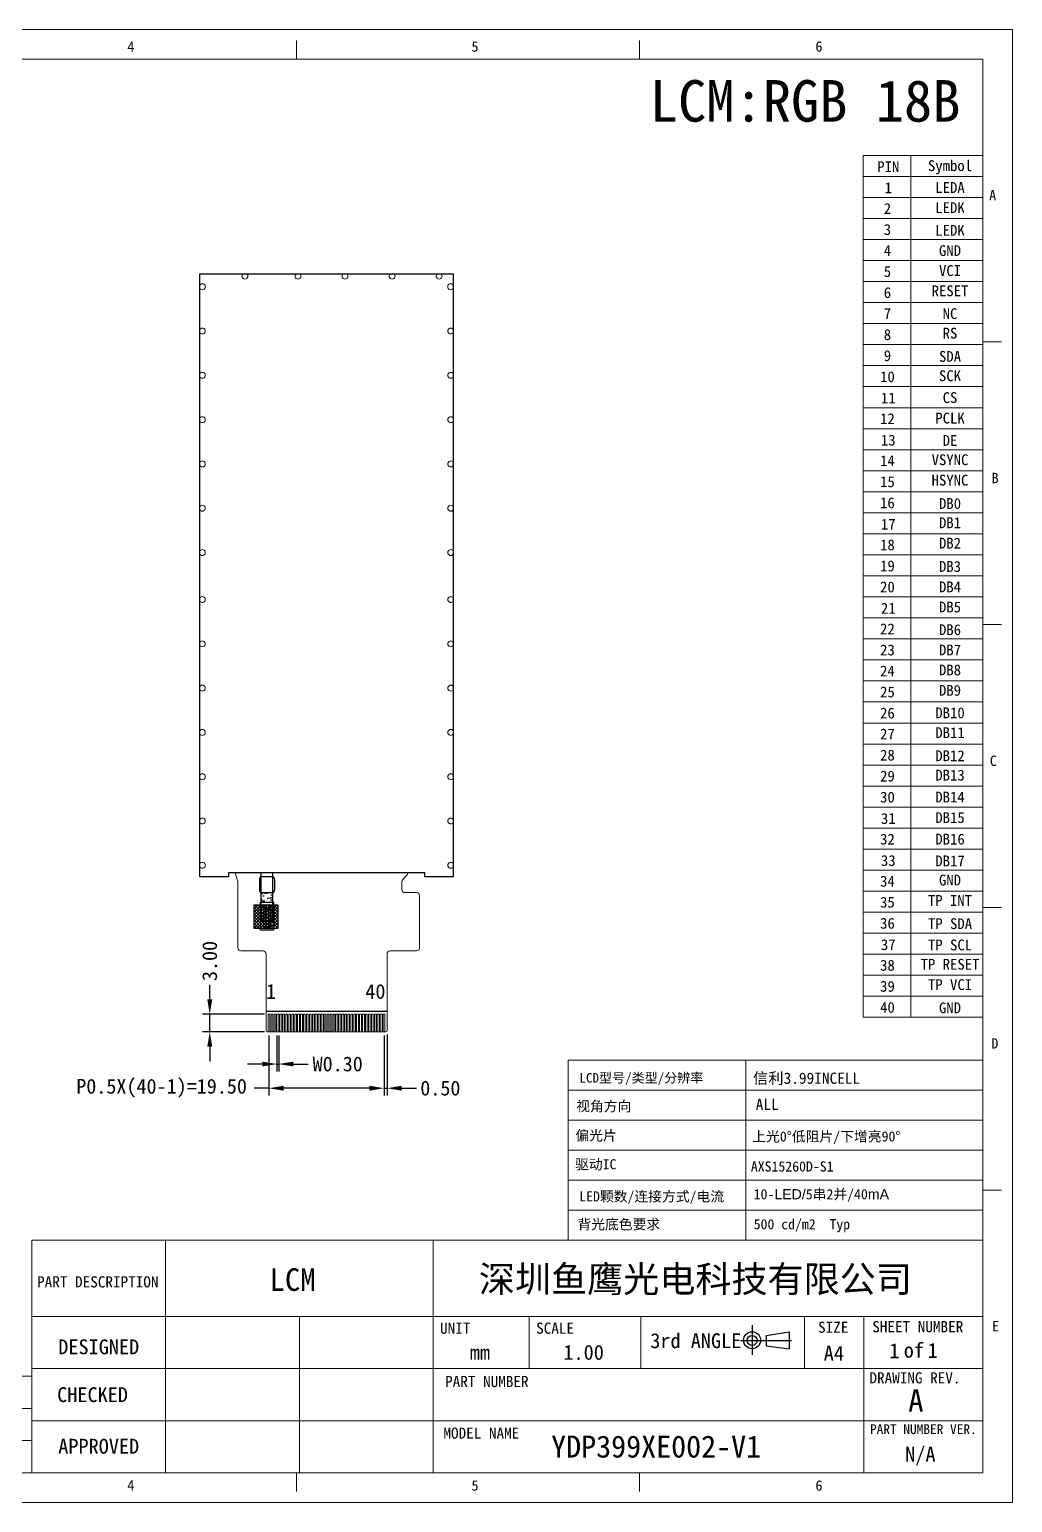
# Model space of a CAD drawing. Header units: millimetres. Extents: x 3060 to 3419, y -4239 to -3990.
# Drawn here: x 3252.6 to 3419.1, y -4239.5 to -3990.1 of the extents above; entities that cross this region are included whole.
import ezdxf
from ezdxf.enums import TextEntityAlignment as Align

# ---------------------------------------------------------------- set-up
doc = ezdxf.new("R2010")
doc.units = ezdxf.units.MM
doc.layers.add('BL', color=7, linetype='Continuous', lineweight=15)
doc.layers.add('TEXT', color=3, linetype='Continuous', lineweight=25)
doc.layers.add('FPC', color=30, linetype='Continuous')
doc.layers.add('frame', color=4, linetype='Continuous')
doc.styles.add('C-E02$0$HZ', font='')
doc.styles.get("Standard").update_dxf_attribs({"font": ''})
doc.styles.add('宋', font='', dxfattribs={"height": 2})
doc.styles.add('宋体', font='')
doc.styles.get('C-E02$0$HZ').set_extended_font_data('SimSun')
doc.styles.get('Standard').set_extended_font_data('KaiTi_GB2312')
doc.styles.get('宋').set_extended_font_data('SimSun')
doc.styles.get('宋体').set_extended_font_data('SimSun')
doc.dimstyles.new('ISO-25', dxfattribs={"dimtxt": 2.5, "dimasz": 2.5, "dimexe": 1.25, "dimexo": 0.625, "dimtad": 1, "dimtxsty": 'Standard', "dimcen": 2.5, "dimadec": 0, "dimazin": 0, "dimtfac": 1, "dimtmove": 0, "dimatfit": 3, "dimfxl": 1, "dimarcsym": 0})

# ---------------------------------------------------------------- blocks, each defined once
blk = doc.blocks.new('THIRD-PROJ_BL0')
at = {"linetype": 'Continuous'}
blk.add_line((257.13, 38.11), (257.13, 34.11), dxfattribs=at)
at = {"color": 7, "linetype": 'Continuous'}
for p, q in [((255.59, 36.06), (262.41, 36.06)), ((259.04, 36.73), (262.11, 37.22)), ((259.04, 36.73), (259.04, 35.31)), ((262.11, 37.22), (262.11, 34.94)), ((259.04, 35.31), (262.11, 34.94))]:
    blk.add_line(p, q, dxfattribs=at)
for centre, radius in [((257.13, 36.08), 1.14), ((257.13, 36.06), 0.67)]:
    blk.add_circle(centre, radius, dxfattribs=at)
blk = doc.blocks.new('*D22')
at = {"layer": 'Defpoints', "color": 0}
for p in [(3293.2, -4159.81), (3312.7, -4159.81), (3293.2, -4169.34)]:
    blk.add_point(p, dxfattribs=at)
at = {"layer": 'FPC', "color": 3, "lineweight": -2}
for p, q in [((3293.2, -4160.43), (3293.2, -4170.59)), ((3312.7, -4160.43), (3312.7, -4170.59)), ((3293.2, -4169.34), (3290.7, -4169.34)), ((3310.2, -4169.34), (3295.7, -4169.34))]:
    blk.add_line(p, q, dxfattribs=at)
at = {"layer": 'FPC', "color": 3}
for points in [[(3295.7, -4168.92), (3295.7, -4169.76), (3293.2, -4169.34)], [(3310.2, -4168.92), (3310.2, -4169.76), (3312.7, -4169.34)]]:
    blk.add_solid(points, dxfattribs=at)
at = {"layer": 'FPC', "color": 7, "insert": (3275.01, -4169.34), "char_height": 2.5, "attachment_point": 5, "style": '宋体'}
blk.add_mtext('P0.5X(40-1)=19.50', dxfattribs=at)
blk = doc.blocks.new('*D31')
at = {"layer": 'Defpoints', "color": 0}
for p in [(3294.55, -4159.81), (3294.85, -4159.81), (3294.85, -4165.25)]:
    blk.add_point(p, dxfattribs=at)
at = {"layer": 'FPC', "color": 3, "lineweight": -2}
for p, q in [((3294.55, -4160.43), (3294.55, -4166.5)), ((3294.85, -4160.43), (3294.85, -4166.5)), ((3292.05, -4165.25), (3289.55, -4165.25)), ((3294.55, -4165.25), (3294.85, -4165.25)), ((3297.35, -4165.25), (3299.85, -4165.25))]:
    blk.add_line(p, q, dxfattribs=at)
at = {"layer": 'FPC', "color": 3}
for points in [[(3292.05, -4164.83), (3292.05, -4165.66), (3294.55, -4165.25)], [(3297.35, -4164.83), (3297.35, -4165.66), (3294.85, -4165.25)]]:
    blk.add_solid(points, dxfattribs=at)
at = {"layer": 'FPC', "color": 7, "insert": (3304.84, -4165.25), "char_height": 2.5, "attachment_point": 5, "style": '宋体'}
blk.add_mtext('W0.30', dxfattribs=at)
blk = doc.blocks.new('*D23')
at = {"layer": 'Defpoints', "color": 0}
for p in [(3312.7, -4159.81), (3313.2, -4159.61), (3313.2, -4169.34)]:
    blk.add_point(p, dxfattribs=at)
at = {"layer": 'FPC', "color": 3, "lineweight": -2}
for p, q in [((3312.7, -4160.43), (3312.7, -4170.59)), ((3313.2, -4160.23), (3313.2, -4170.59)), ((3310.2, -4169.34), (3307.7, -4169.34)), ((3312.7, -4169.34), (3313.2, -4169.34)), ((3315.7, -4169.34), (3318.2, -4169.34))]:
    blk.add_line(p, q, dxfattribs=at)
at = {"layer": 'FPC', "color": 3}
for points in [[(3310.2, -4168.92), (3310.2, -4169.76), (3312.7, -4169.34)], [(3315.7, -4168.92), (3315.7, -4169.76), (3313.2, -4169.34)]]:
    blk.add_solid(points, dxfattribs=at)
at = {"layer": 'FPC', "color": 7, "insert": (3322.23, -4169.34), "char_height": 2.5, "attachment_point": 5, "style": '宋体'}
blk.add_mtext('0.50', dxfattribs=at)
blk = doc.blocks.new('*D32')
at = {"layer": 'Defpoints', "color": 0}
for p in [(3283.17, -4156.81), (3293.05, -4156.81), (3293.05, -4159.81)]:
    blk.add_point(p, dxfattribs=at)
at = {"layer": 'FPC', "color": 3, "lineweight": -2}
for p, q in [((3283.17, -4154.31), (3283.17, -4151.81)), ((3292.43, -4156.81), (3281.92, -4156.81)), ((3283.17, -4159.81), (3283.17, -4156.81)), ((3292.43, -4159.81), (3281.92, -4159.81)), ((3283.17, -4162.31), (3283.17, -4164.81))]:
    blk.add_line(p, q, dxfattribs=at)
at = {"layer": 'FPC', "color": 3}
for points in [[(3282.75, -4154.31), (3283.59, -4154.31), (3283.17, -4156.81)], [(3282.75, -4162.31), (3283.59, -4162.31), (3283.17, -4159.81)]]:
    blk.add_solid(points, dxfattribs=at)
at = {"layer": 'FPC', "color": 7, "insert": (3283.17, -4147.8), "char_height": 2.5, "attachment_point": 5, "rotation": 90, "style": '宋体'}
blk.add_mtext('3.00', dxfattribs=at)
blk = doc.blocks.new('zw$17CA')
at = {"color": 6}
blk.add_lwpolyline([(-21.45, 0), (21.45, 0), (21.45, -102.08), (16.62, -102.08), (16.62, -101.43), (-16.62, -101.43), (-16.62, -102.08), (-21.45, -102.08), (-21.45, 0), (21.45, 0)], dxfattribs=at)
at = {"layer": 'BL', "color": 6}
blk.add_lwpolyline([(-21.45, -1.91, -3.179797), (-21.45, -2.49, 3.179797)], format="xyb", close=True, dxfattribs=at)
blk.add_lwpolyline([(21.45, -1.91, 3.179797), (21.45, -2.49, -3.179797), (21.45, -1.91, 3.179797), (21.45, -2.49)], format="xyb", dxfattribs=at)
for centre, start, end in [((-13.83, -0.41), 124.9152, 55.0848), ((-4.83, -0.41), 124.9152, 55.0848), ((3.13, -0.41), 124.9152, 55.0848), ((11.11, -0.41), 124.9152, 55.0848), ((19.07, -0.41), 124.9152, 55.0848), ((-21.04, -9.7), 214.9152, 145.0848), ((21.04, -9.7), 34.9152, 325.0848), ((-21.04, -17.2), 214.9152, 145.0848), ((21.04, -17.2), 34.9152, 325.0848), ((-21.04, -24.7), 214.9152, 145.0848), ((21.04, -24.7), 34.9152, 325.0848), ((-21.04, -32.2), 214.9152, 145.0848), ((21.04, -32.2), 34.9152, 325.0848), ((-21.04, -39.7), 214.9152, 145.0848), ((21.04, -39.7), 34.9152, 325.0848), ((-21.04, -47.2), 214.9152, 145.0848), ((21.04, -47.2), 34.9152, 325.0848), ((-21.04, -55.15), 214.9152, 145.0848), ((21.04, -55.15), 34.9152, 325.0848), ((-21.04, -62.65), 214.9152, 145.0848), ((21.04, -62.65), 34.9152, 325.0848), ((-21.04, -70.15), 214.9152, 145.0848), ((21.04, -70.15), 34.9152, 325.0848), ((-21.04, -77.65), 214.9152, 145.0848), ((21.04, -77.65), 34.9152, 325.0848), ((-21.04, -85.15), 214.9152, 145.0848), ((21.04, -85.15), 34.9152, 325.0848), ((-21.04, -92.65), 214.9152, 145.0848), ((21.04, -92.65), 34.9152, 325.0848), ((-21.04, -100.15), 214.9152, 145.0848), ((21.04, -100.15), 34.9152, 325.0848)]:
    blk.add_arc(centre, 0.5, start, end, dxfattribs=at)

msp = doc.modelspace()

# ---------------------------------------------------------------- hatches: boundary and pattern name
h = msp.add_hatch()
h.set_pattern_fill('ANSI37', color=2, scale=3, angle=360, style=0)
h.set_pattern_definition([(45, (-1315.91476, -6010.66124), (-0.265165043, 0.265165043), []), (135, (-1315.91476, -6010.66124), (-0.265165043, -0.265165043), [])])
h.paths.add_polyline_path([(3294.672, -4142.275), (3290.672, -4142.275), (3290.672, -4138.275), (3294.672, -4138.275)])
at = {"layer": 'FPC'}
h = msp.add_hatch(dxfattribs=at)
h.set_pattern_fill('AR-CONC', color=30, scale=0.01, style=0)
h.set_pattern_definition([(50, (-5.6291, -1.3415), (1.8218467, -0.15939086), [0.1905, -2.0955]), (355, (-5.6291, -1.3415), (-0.35242826, 1.9105664), [0.1524, -1.6764]), (100.451, (-5.4773, -1.3547), (1.469425, 1.7511669), [0.1619, -1.7809]), (46.1842, (-5.6291, -0.8335), (2.7107904, -0.4204233), [0.28575, -3.14325]), (96.6356, (-5.4032, -0.8685), (2.3740423, 2.4742556), [0.24285, -2.67135]), (351.184, (-5.6291, -0.8335), (2.374046, 2.4742512), [0.2286, -2.5146]), (21, (-5.3751, -0.9605), (1.5161488, -1.0226552), [0.1905, -2.0955]), (326, (-5.3751, -0.9605), (0.6180203, 1.84187966), [0.1524, -1.6764]), (71.4514, (-5.2488, -1.0457), (2.1341649, 0.8192286), [0.1619, -1.7809]), (37.5, (-5.62914, -1.34145), (0.03088603, 0.84555039), [0, -1.65608, 0, -1.7018, 0, -1.68275]), (7.5, (-5.6291, -1.34145), (0.66819663, 1.00180575), [0, -0.97028, 0, -1.61798, 0, -0.64135]), (327.5, (-6.19556, -1.34145), (1.35590595, -0.05728744), [0, -0.635, 0, -1.9812, 0, -2.6289]), (317.5, (-6.4496, -1.3415), (1.48129181, 0.2542649), [0, -0.8255, 0, -1.31572, 0, -1.8669])])
h.paths.add_polyline_path([(3293.872, -4136.22), (3291.872, -4136.22), (3291.872, -4137.859), (3293.872, -4137.859)])

# ---------------------------------------------------------------- linework, layer by layer
at = {"color": 7, "linetype": 'Continuous', "lineweight": 0}
for p, q in [((3060.2, -3990.103), (3419.149, -3990.103)), ((3419.149, -3990.103), (3419.149, -4239.479)), ((3060.2, -4239.479), (3419.149, -4239.479))]:
    msp.add_line(p, q, dxfattribs=at)
at = {"linetype": 'Continuous', "lineweight": 0}
for p, q in [((3297.837, -3995.141), (3297.837, -3991.993)), ((3355.987, -3995.141), (3355.987, -3991.993)), ((3065.238, -3995.141), (3414.111, -3995.141)), ((3414.111, -3995.141), (3414.111, -4234.441)), ((3414.111, -4043.001), (3417.26, -4043.001)), ((3414.111, -4090.861), (3417.26, -4090.861)), ((3414.111, -4138.721), (3417.26, -4138.721)), ((3414.111, -4186.581), (3417.26, -4186.581)), ((3065.238, -4234.441), (3414.111, -4234.441)), ((3297.837, -4234.441), (3297.837, -4237.59)), ((3355.987, -4234.441), (3355.987, -4237.59))]:
    msp.add_line(p, q, dxfattribs=at)
at = {"color": 4, "linetype": 'Continuous', "lineweight": 0}
for p, q in [((3414.111, -4164.595), (3343.899, -4164.595)), ((3343.899, -4190.001), (3343.899, -4164.595)), ((3373.954, -4190.001), (3373.954, -4164.595)), ((3414.111, -4169.676), (3343.899, -4169.676)), ((3414.111, -4174.758), (3343.899, -4174.758)), ((3414.111, -4179.839), (3343.899, -4179.839)), ((3414.111, -4184.92), (3343.899, -4184.92)), ((3414.111, -4199.806), (3414.111, -4190.36)), ((3253.025, -4234.441), (3253.025, -4195.083)), ((3414.111, -4195.083), (3253.025, -4195.083)), ((3275.695, -4234.441), (3275.695, -4195.083)), ((3321.036, -4234.441), (3321.036, -4195.083)), ((3343.899, -4195.083), (3343.899, -4195.083)), ((3414.111, -4195.083), (3343.899, -4195.083)), ((3321.036, -4234.441), (3321.036, -4199.806)), ((3414.111, -4234.441), (3414.111, -4199.806)), ((3321.036, -4207.992), (3253.025, -4207.992)), ((3298.366, -4234.441), (3298.366, -4207.992)), ((3414.111, -4207.992), (3321.036, -4207.992)), ((3337.284, -4216.808), (3337.284, -4207.992)), ((3356.176, -4216.808), (3356.176, -4207.992)), ((3383.884, -4216.808), (3383.884, -4207.992)), ((3393.96, -4234.441), (3393.96, -4207.992)), ((3321.036, -4216.808), (3253.025, -4216.808)), ((3414.111, -4216.808), (3321.036, -4216.808)), ((3253.025, -4218.09), (3164.441, -4218.09)), ((3253.025, -4221.846), (3253.025, -4234.441)), ((3253.025, -4223.54), (3164.441, -4223.54)), ((3321.036, -4225.625), (3253.025, -4225.625)), ((3414.111, -4225.625), (3321.036, -4225.625)), ((3253.025, -4228.991), (3164.441, -4228.991)), ((3253.025, -4234.441), (3144.931, -4234.441)), ((3321.036, -4234.441), (3253.025, -4234.441)), ((3414.111, -4234.441), (3321.036, -4234.441))]:
    msp.add_line(p, q, dxfattribs=at)
at = {"color": 4, "lineweight": 0}
for p, q in [((3414.111, -4164.595), (3414.111, -4195.083)), ((3343.899, -4190.001), (3414.111, -4190.001)), ((3343.899, -4190.001), (3343.899, -4195.083)), ((3373.954, -4190.001), (3373.954, -4195.083))]:
    msp.add_line(p, q, dxfattribs=at)
at = {"color": 2}
msp.add_lwpolyline([(3294.672, -4142.275), (3290.672, -4142.275), (3290.672, -4138.275), (3294.672, -4138.275)], close=True, dxfattribs=at)
at = {"layer": 'FPC', "lineweight": 5}
for p, q in [((3287.928, -4134.351), (3287.455, -4132.888)), ((3287.952, -4145.589), (3287.952, -4134.505)), ((3315.722, -4134.35), (3315.722, -4135.72)), ((3316.537, -4133.282), (3315.857, -4134.008)), ((3316.672, -4132.888), (3316.672, -4132.94)), ((3316.222, -4136.22), (3318.207, -4136.22)), ((3318.707, -4136.72), (3318.707, -4145.589)), ((3292.202, -4146.089), (3288.452, -4146.089)), ((3292.202, -4146.089), (3290.682, -4146.089)), ((3292.702, -4159.61), (3292.702, -4146.589)), ((3313.202, -4146.589), (3313.202, -4159.61)), ((3318.207, -4146.089), (3313.702, -4146.089)), ((3313.002, -4159.81), (3292.902, -4159.81))]:
    msp.add_line(p, q, dxfattribs=at)
at = {"layer": 'FPC'}
for p, q in [((3291.872, -4140.759), (3291.872, -4132.888)), ((3293.872, -4140.759), (3293.872, -4132.888)), ((3292.172, -4141.059), (3292.372, -4141.059)), ((3293.172, -4141.059), (3292.572, -4141.059)), ((3293.572, -4141.059), (3293.372, -4141.059)), ((3293.572, -4141.059), (3293.472, -4141.059))]:
    msp.add_line(p, q, dxfattribs=at)
at = {"layer": 'FPC', "color": 30}
msp.add_line((3292.702, -4156.31), (3313.202, -4156.31), dxfattribs=at)
msp.add_lwpolyline([(3293.672, -4133.538), (3292.072, -4133.538, 0.4142136), (3291.572, -4134.038), (3291.572, -4135.72, 0.4142136), (3292.072, -4136.22), (3293.672, -4136.22, 0.4142136), (3294.172, -4135.72), (3294.172, -4134.038, 0.4142136)], format="xyb", close=True, dxfattribs=at)
msp.add_lwpolyline([(3291.772, -4137.859), (3293.972, -4137.859), (3293.972, -4142.559), (3291.772, -4142.559)], close=True, dxfattribs=at)
at = {"layer": 'FPC', "color": 2}
for points in [[(3292.672, -4138.359), (3292.272, -4138.359), (3292.272, -4142.059), (3292.672, -4142.059)], [(3293.472, -4138.359), (3293.072, -4138.359), (3293.072, -4142.059), (3293.472, -4142.059)]]:
    msp.add_lwpolyline(points, close=True, dxfattribs=at)
at = {"layer": 'FPC'}
for points in [[(3292.272, -4138.964), (3292.272, -4140.259)], [(3292.272, -4138.964), (3292.272, -4140.259)], [(3292.672, -4140.259), (3292.672, -4139.168)], [(3292.672, -4140.259), (3292.672, -4139.168)], [(3293.072, -4139.168), (3293.072, -4139.609)], [(3293.072, -4139.168), (3293.072, -4139.609)], [(3293.472, -4139.609), (3293.472, -4138.964)], [(3293.472, -4139.609), (3293.472, -4138.964)], [(3292.272, -4140.559), (3292.272, -4140.909)], [(3292.272, -4140.559), (3292.272, -4140.909)], [(3292.672, -4140.909), (3292.672, -4140.559)], [(3292.672, -4140.909), (3292.672, -4140.559)], [(3293.072, -4139.909), (3293.072, -4140.909)], [(3293.472, -4140.909), (3293.472, -4139.909)], [(3293.472, -4140.909), (3293.472, -4139.909)]]:
    msp.add_lwpolyline(points, dxfattribs=at)
at = {"layer": 'FPC', "color": 2, "lineweight": 5}
for points in [[(3293.052, -4156.81), (3293.352, -4156.81), (3293.352, -4159.81), (3293.052, -4159.81)], [(3293.552, -4156.81), (3293.852, -4156.81), (3293.852, -4159.81), (3293.552, -4159.81)], [(3294.052, -4156.81), (3294.352, -4156.81), (3294.352, -4159.81), (3294.052, -4159.81)], [(3294.552, -4156.81), (3294.852, -4156.81), (3294.852, -4159.81), (3294.552, -4159.81)], [(3295.052, -4156.81), (3295.352, -4156.81), (3295.352, -4159.81), (3295.052, -4159.81)], [(3295.552, -4156.81), (3295.852, -4156.81), (3295.852, -4159.81), (3295.552, -4159.81)], [(3296.052, -4156.81), (3296.352, -4156.81), (3296.352, -4159.81), (3296.052, -4159.81)], [(3296.552, -4156.81), (3296.852, -4156.81), (3296.852, -4159.81), (3296.552, -4159.81)], [(3297.052, -4156.81), (3297.352, -4156.81), (3297.352, -4159.81), (3297.052, -4159.81)], [(3297.552, -4156.81), (3297.852, -4156.81), (3297.852, -4159.81), (3297.552, -4159.81)], [(3298.052, -4156.81), (3298.352, -4156.81), (3298.352, -4159.81), (3298.052, -4159.81)], [(3298.552, -4156.81), (3298.852, -4156.81), (3298.852, -4159.81), (3298.552, -4159.81)], [(3299.052, -4156.81), (3299.352, -4156.81), (3299.352, -4159.81), (3299.052, -4159.81)], [(3299.552, -4156.81), (3299.852, -4156.81), (3299.852, -4159.81), (3299.552, -4159.81)], [(3300.052, -4156.81), (3300.352, -4156.81), (3300.352, -4159.81), (3300.052, -4159.81)], [(3300.552, -4156.81), (3300.852, -4156.81), (3300.852, -4159.81), (3300.552, -4159.81)], [(3301.052, -4156.81), (3301.352, -4156.81), (3301.352, -4159.81), (3301.052, -4159.81)], [(3301.552, -4156.81), (3301.852, -4156.81), (3301.852, -4159.81), (3301.552, -4159.81)], [(3302.052, -4156.81), (3302.352, -4156.81), (3302.352, -4159.81), (3302.052, -4159.81)], [(3302.552, -4156.81), (3302.852, -4156.81), (3302.852, -4159.81), (3302.552, -4159.81)], [(3303.052, -4156.81), (3303.352, -4156.81), (3303.352, -4159.81), (3303.052, -4159.81)], [(3303.552, -4156.81), (3303.852, -4156.81), (3303.852, -4159.81), (3303.552, -4159.81)], [(3304.052, -4156.81), (3304.352, -4156.81), (3304.352, -4159.81), (3304.052, -4159.81)], [(3304.552, -4156.81), (3304.852, -4156.81), (3304.852, -4159.81), (3304.552, -4159.81)], [(3305.052, -4156.81), (3305.352, -4156.81), (3305.352, -4159.81), (3305.052, -4159.81)], [(3305.552, -4156.81), (3305.852, -4156.81), (3305.852, -4159.81), (3305.552, -4159.81)], [(3306.052, -4156.81), (3306.352, -4156.81), (3306.352, -4159.81), (3306.052, -4159.81)], [(3306.552, -4156.81), (3306.852, -4156.81), (3306.852, -4159.81), (3306.552, -4159.81)], [(3307.052, -4156.81), (3307.352, -4156.81), (3307.352, -4159.81), (3307.052, -4159.81)], [(3307.552, -4156.81), (3307.852, -4156.81), (3307.852, -4159.81), (3307.552, -4159.81)], [(3308.052, -4156.81), (3308.352, -4156.81), (3308.352, -4159.81), (3308.052, -4159.81)], [(3308.552, -4156.81), (3308.852, -4156.81), (3308.852, -4159.81), (3308.552, -4159.81)], [(3309.052, -4156.81), (3309.352, -4156.81), (3309.352, -4159.81), (3309.052, -4159.81)], [(3309.552, -4156.81), (3309.852, -4156.81), (3309.852, -4159.81), (3309.552, -4159.81)], [(3310.052, -4156.81), (3310.352, -4156.81), (3310.352, -4159.81), (3310.052, -4159.81)], [(3310.552, -4156.81), (3310.852, -4156.81), (3310.852, -4159.81), (3310.552, -4159.81)], [(3311.052, -4156.81), (3311.352, -4156.81), (3311.352, -4159.81), (3311.052, -4159.81)], [(3311.552, -4156.81), (3311.852, -4156.81), (3311.852, -4159.81), (3311.552, -4159.81)], [(3312.052, -4156.81), (3312.352, -4156.81), (3312.352, -4159.81), (3312.052, -4159.81)], [(3312.552, -4156.81), (3312.852, -4156.81), (3312.852, -4159.81), (3312.552, -4159.81)]]:
    msp.add_lwpolyline(points, close=True, dxfattribs=at)
at = {"layer": 'FPC'}
for centre in [(3292.472, -4140.409), (3293.272, -4139.759)]:
    msp.add_circle(centre, 0.1, dxfattribs=at)
at = {"layer": 'FPC', "lineweight": 5}
for centre, radius, start, end in [((3287.452, -4134.505), 0.5, 0, 17.89748), ((3316.222, -4134.35), 0.5, 136.87278, 180), ((3316.172, -4132.94), 0.5, 316.87278, 0), ((3316.222, -4135.72), 0.5, 180, 270), ((3318.207, -4136.72), 0.5, 360, 90), ((3288.452, -4145.589), 0.5, 180, 270), ((3292.202, -4146.589), 0.5, 0, 90), ((3292.202, -4146.589), 0.5, 0, 90), ((3313.702, -4146.589), 0.5, 90, 180.00019), ((3318.207, -4145.589), 0.5, 270, 0), ((3292.902, -4159.61), 0.2, 180, 270), ((3313.002, -4159.61), 0.2, 270, 360)]:
    msp.add_arc(centre, radius, start, end, dxfattribs=at)
at = {"layer": 'FPC'}
for centre, radius, start, end in [((3293.272, -4139.759), 0.25, 143.1301, 216.8699), ((3293.272, -4139.759), 0.25, 323.1301, 36.8699), ((3292.172, -4140.759), 0.3, 180, 270), ((3292.472, -4140.409), 0.25, 143.1301, 216.8699), ((3292.472, -4141.059), 0.25, 143.1301, 180), ((3292.472, -4141.059), 0.1, 360, 180), ((3292.472, -4140.409), 0.25, 323.1301, 36.8699), ((3292.472, -4141.059), 0.25, 360, 36.8699), ((3293.272, -4141.059), 0.25, 143.1301, 180), ((3293.272, -4141.059), 0.1, 0, 180), ((3293.272, -4141.059), 0.25, 360, 36.8699), ((3293.572, -4140.759), 0.3, 270, 0)]:
    msp.add_arc(centre, radius, start, end, dxfattribs=at)
msp.add_spline([(3293.872, -4139.259), (3293.372, -4138.966), (3292.872, -4139.259), (3292.372, -4138.966), (3291.872, -4139.259)], degree=3, dxfattribs=at)
at = {"layer": 'TEXT', "color": 0, "lineweight": 5}
for points in [[(3393.842, -4011.428), (3401.892, -4011.428), (3401.892, -4014.986), (3393.842, -4014.986)], [(3401.892, -4011.428), (3414.111, -4011.428), (3414.111, -4014.986), (3401.892, -4014.986)], [(3393.842, -4014.986), (3401.892, -4014.986), (3401.892, -4018.545), (3393.842, -4018.545)], [(3401.892, -4014.986), (3414.111, -4014.986), (3414.111, -4018.545), (3401.892, -4018.545)], [(3393.842, -4018.545), (3401.892, -4018.545), (3401.892, -4022.104), (3393.842, -4022.104)], [(3401.892, -4018.545), (3414.111, -4018.545), (3414.111, -4022.104), (3401.892, -4022.104)], [(3393.842, -4022.104), (3401.892, -4022.104), (3401.892, -4025.662), (3393.842, -4025.662)], [(3401.892, -4022.104), (3414.111, -4022.104), (3414.111, -4025.662), (3401.892, -4025.662)], [(3393.842, -4025.662), (3401.892, -4025.662), (3401.892, -4029.221), (3393.842, -4029.221)], [(3401.892, -4025.662), (3414.111, -4025.662), (3414.111, -4029.221), (3401.892, -4029.221)], [(3393.842, -4029.221), (3401.892, -4029.221), (3401.892, -4032.78), (3393.842, -4032.78)], [(3401.892, -4029.221), (3414.111, -4029.221), (3414.111, -4032.78), (3401.892, -4032.78)], [(3393.842, -4032.78), (3401.892, -4032.78), (3401.892, -4036.339), (3393.842, -4036.339)], [(3401.892, -4032.78), (3414.111, -4032.78), (3414.111, -4036.339), (3401.892, -4036.339)], [(3393.842, -4036.339), (3401.892, -4036.339), (3401.892, -4039.897), (3393.842, -4039.897)], [(3401.892, -4036.339), (3414.111, -4036.339), (3414.111, -4039.897), (3401.892, -4039.897)], [(3393.842, -4039.897), (3401.892, -4039.897), (3401.892, -4043.456), (3393.842, -4043.456)], [(3401.892, -4039.897), (3414.111, -4039.897), (3414.111, -4043.456), (3401.892, -4043.456)], [(3393.842, -4043.456), (3401.892, -4043.456), (3401.892, -4047.015), (3393.842, -4047.015)], [(3401.892, -4043.456), (3414.111, -4043.456), (3414.111, -4047.015), (3401.892, -4047.015)], [(3393.842, -4047.015), (3401.892, -4047.015), (3401.892, -4050.573), (3393.842, -4050.573)], [(3401.892, -4047.015), (3414.111, -4047.015), (3414.111, -4050.573), (3401.892, -4050.573)], [(3393.842, -4050.573), (3401.892, -4050.573), (3401.892, -4054.132), (3393.842, -4054.132)], [(3401.892, -4050.573), (3414.111, -4050.573), (3414.111, -4054.132), (3401.892, -4054.132)], [(3393.842, -4054.132), (3401.892, -4054.132), (3401.892, -4057.691), (3393.842, -4057.691)], [(3401.892, -4054.132), (3414.111, -4054.132), (3414.111, -4057.691), (3401.892, -4057.691)], [(3393.842, -4057.691), (3401.892, -4057.691), (3401.892, -4061.25), (3393.842, -4061.25)], [(3401.892, -4057.691), (3414.111, -4057.691), (3414.111, -4061.25), (3401.892, -4061.25)], [(3393.842, -4061.25), (3401.892, -4061.25), (3401.892, -4064.808), (3393.842, -4064.808)], [(3401.892, -4061.25), (3414.111, -4061.25), (3414.111, -4064.808), (3401.892, -4064.808)], [(3393.842, -4064.808), (3401.892, -4064.808), (3401.892, -4068.367), (3393.842, -4068.367)], [(3401.892, -4064.808), (3414.111, -4064.808), (3414.111, -4068.367), (3401.892, -4068.367)], [(3393.842, -4068.367), (3401.892, -4068.367), (3401.892, -4071.926), (3393.842, -4071.926)], [(3401.892, -4068.367), (3414.111, -4068.367), (3414.111, -4071.926), (3401.892, -4071.926)], [(3393.842, -4071.926), (3401.892, -4071.926), (3401.892, -4075.484), (3393.842, -4075.484)], [(3401.892, -4071.926), (3414.111, -4071.926), (3414.111, -4075.484), (3401.892, -4075.484)], [(3393.842, -4075.484), (3401.892, -4075.484), (3401.892, -4079.043), (3393.842, -4079.043)], [(3401.892, -4075.484), (3414.111, -4075.484), (3414.111, -4079.043), (3401.892, -4079.043)], [(3393.842, -4079.043), (3401.892, -4079.043), (3401.892, -4082.602), (3393.842, -4082.602)], [(3401.892, -4079.043), (3414.111, -4079.043), (3414.111, -4082.602), (3401.892, -4082.602)], [(3393.842, -4082.602), (3401.892, -4082.602), (3401.892, -4086.161), (3393.842, -4086.161)], [(3401.892, -4082.602), (3414.111, -4082.602), (3414.111, -4086.161), (3401.892, -4086.161)], [(3393.842, -4086.161), (3401.892, -4086.161), (3401.892, -4089.719), (3393.842, -4089.719)], [(3401.892, -4086.161), (3414.111, -4086.161), (3414.111, -4089.719), (3401.892, -4089.719)], [(3393.842, -4089.719), (3401.892, -4089.719), (3401.892, -4093.278), (3393.842, -4093.278)], [(3401.892, -4089.719), (3414.111, -4089.719), (3414.111, -4093.278), (3401.892, -4093.278)], [(3393.842, -4093.278), (3401.892, -4093.278), (3401.892, -4096.837), (3393.842, -4096.837)], [(3401.892, -4093.278), (3414.111, -4093.278), (3414.111, -4096.837), (3401.892, -4096.837)], [(3393.842, -4096.837), (3401.892, -4096.837), (3401.892, -4100.395), (3393.842, -4100.395)], [(3401.892, -4096.837), (3414.111, -4096.837), (3414.111, -4100.395), (3401.892, -4100.395)], [(3393.842, -4100.395), (3401.892, -4100.395), (3401.892, -4103.954), (3393.842, -4103.954)], [(3401.892, -4100.395), (3414.111, -4100.395), (3414.111, -4103.954), (3401.892, -4103.954)], [(3393.842, -4103.954), (3401.892, -4103.954), (3401.892, -4107.513), (3393.842, -4107.513)], [(3401.892, -4103.954), (3414.111, -4103.954), (3414.111, -4107.513), (3401.892, -4107.513)], [(3393.842, -4107.513), (3401.892, -4107.513), (3401.892, -4111.072), (3393.842, -4111.072)], [(3401.892, -4107.513), (3414.111, -4107.513), (3414.111, -4111.072), (3401.892, -4111.072)], [(3393.842, -4111.072), (3401.892, -4111.072), (3401.892, -4114.63), (3393.842, -4114.63)], [(3401.892, -4111.072), (3414.111, -4111.072), (3414.111, -4114.63), (3401.892, -4114.63)], [(3393.842, -4114.63), (3401.892, -4114.63), (3401.892, -4118.189), (3393.842, -4118.189)], [(3401.892, -4114.63), (3414.111, -4114.63), (3414.111, -4118.189), (3401.892, -4118.189)], [(3393.842, -4118.189), (3401.892, -4118.189), (3401.892, -4121.748), (3393.842, -4121.748)], [(3401.892, -4118.189), (3414.111, -4118.189), (3414.111, -4121.748), (3401.892, -4121.748)], [(3393.842, -4121.748), (3401.892, -4121.748), (3401.892, -4125.306), (3393.842, -4125.306)], [(3401.892, -4121.748), (3414.111, -4121.748), (3414.111, -4125.306), (3401.892, -4125.306)], [(3393.842, -4125.306), (3401.892, -4125.306), (3401.892, -4128.865), (3393.842, -4128.865)], [(3401.892, -4125.306), (3414.111, -4125.306), (3414.111, -4128.865), (3401.892, -4128.865)], [(3393.842, -4128.865), (3401.892, -4128.865), (3401.892, -4132.424), (3393.842, -4132.424)], [(3401.892, -4128.865), (3414.111, -4128.865), (3414.111, -4132.424), (3401.892, -4132.424)], [(3393.842, -4132.424), (3401.892, -4132.424), (3401.892, -4135.983), (3393.842, -4135.983)], [(3401.892, -4132.424), (3414.111, -4132.424), (3414.111, -4135.983), (3401.892, -4135.983)], [(3393.842, -4135.983), (3401.892, -4135.983), (3401.892, -4139.541), (3393.842, -4139.541)], [(3401.892, -4135.983), (3414.111, -4135.983), (3414.111, -4139.541), (3401.892, -4139.541)], [(3393.842, -4139.541), (3401.892, -4139.541), (3401.892, -4143.1), (3393.842, -4143.1)], [(3401.892, -4139.541), (3414.111, -4139.541), (3414.111, -4143.1), (3401.892, -4143.1)], [(3393.842, -4143.1), (3401.892, -4143.1), (3401.892, -4146.659), (3393.842, -4146.659)], [(3401.892, -4143.1), (3414.111, -4143.1), (3414.111, -4146.659), (3401.892, -4146.659)], [(3393.842, -4146.659), (3401.892, -4146.659), (3401.892, -4150.217), (3393.842, -4150.217)], [(3401.892, -4146.659), (3414.111, -4146.659), (3414.111, -4150.217), (3401.892, -4150.217)], [(3393.842, -4150.217), (3401.892, -4150.217), (3401.892, -4153.776), (3393.842, -4153.776)], [(3401.892, -4150.217), (3414.111, -4150.217), (3414.111, -4153.776), (3401.892, -4153.776)], [(3393.842, -4153.776), (3401.892, -4153.776), (3401.892, -4157.335), (3393.842, -4157.335)], [(3401.892, -4153.776), (3414.111, -4153.776), (3414.111, -4157.335), (3401.892, -4157.335)]]:
    msp.add_lwpolyline(points, close=True, dxfattribs=at)

# ---------------------------------------------------------------- block references
at = {"color": 4, "linetype": 'Continuous', "lineweight": 0, "xscale": 1.259472245391677, "yscale": 1.259472245391677, "zscale": 1.259472245391677}
msp.add_blockref('THIRD-PROJ_BL0', (3051.183, -4257.45), dxfattribs=at)
at = {"layer": 'FPC', "color": 30}
msp.add_blockref('zw$17CA', (3302.952, -4031.458), dxfattribs=at)

# ---------------------------------------------------------------- texts
at = {"color": 4, "linetype": 'Continuous', "lineweight": 0, "style": '宋体'}
for s, p in [('4', (3269.207, -3993.897)), ('5', (3327.494, -3993.876)), ('6', (3385.759, -3993.867)), ('A', (3415.184, -4019.046)), ('B', (3415.58, -4066.921)), ('C', (3415.295, -4114.79)), ('D', (3415.55, -4162.635)), ('E', (3415.687, -4210.502)), ('4', (3269.207, -4237.449)), ('5', (3327.494, -4237.469)), ('6', (3385.759, -4237.479))]:
    msp.add_text(s, height=1.763, dxfattribs=at).set_placement(p)
at = {"color": 0, "linetype": 'Continuous', "lineweight": 0, "style": '宋体'}
for s, height, rotation, p in [('LCD型号/类型/分辨率', 1.61963, 359.99988, (3356.286, -4168.389)), ('视角方向', 1.7139, 359.99988, (3349.917, -4173.24)), ('偏光片', 1.7139, 0.00012, (3348.597, -4178.188)), ('驱动IC', 1.7139, 0.00012, (3348.549, -4183.068)), ('LED颗数/连接方式/电流', 1.71389, 0.00012, (3358.022, -4188.512))]:
    msp.add_text(s, height=height, rotation=rotation, dxfattribs=at).set_placement(p, align=Align.CENTER)
msp.add_text('背光底色要求', height=1.7139, rotation=0.00012, dxfattribs=at).set_placement((3352.455, -4192.373), align=Align.MIDDLE_CENTER)
at = {"color": 4, "linetype": 'Continuous', "lineweight": 0, "style": '宋体'}
for s, height, p in [('PART DESCRIPTION', 1.88921, (3264.206, -4202.119)), ('UNIT', 1.8892, (3324.746, -4209.962)), ('SCALE', 1.8892, (3341.665, -4209.962)), ('SIZE', 1.8892, (3388.777, -4209.8)), ('SHEET NUMBER', 1.88921, (3403.094, -4209.707)), ('DESIGNED', 2.5189, (3264.36, -4213.123)), ('3rd ANGLE', 2.5189, (3365.496, -4212.085)), ('mm', 2.5189, (3328.923, -4214.055)), ('1.00', 2.5189, (3346.493, -4214.055)), ('A4', 2.5189, (3388.88, -4214.208)), ('1', 2.519, (3399.14, -4213.791)), ('of', 2.5189, (3402.429, -4213.692)), ('1', 2.519, (3405.609, -4213.743)), ('PART NUMBER', 1.88921, (3330.105, -4218.992)), ('DRAWING REV.', 1.88921, (3402.618, -4218.368)), ('CHECKED', 2.5189, (3263.317, -4221.217)), ('MODEL NAME', 1.8892, (3329.173, -4227.726)), ('PART NUMBER VER.', 1.66077, (3404.038, -4227.058)), ('APPROVED', 2.5189, (3264.36, -4229.952)), ('N/A', 2.5189, (3403.538, -4231.305))]:
    msp.add_text(s, height=height, dxfattribs=at).set_placement(p, align=Align.MIDDLE_CENTER)
at = {"color": 1, "linetype": 'Continuous', "lineweight": 0, "style": '宋体'}
for s, height, p in [('LCM ', 3.8256, (3298.497, -4201.738)), ('A', 3.826, (3402.771, -4222.203))]:
    msp.add_text(s, height=height, dxfattribs=at).set_placement(p, align=Align.MIDDLE_CENTER)
at = {"color": 1, "lineweight": 0, "attachment_point": 1, "style": '宋体'}
for s, insert, char_height, width in [('ALL', (3375.64, -4171.127), 1.9055, 59.66953), ('10-{\\fArial|b0|i0|c0|p32;LED/}5串2并/40{\\fArial|b0|i0|c0|p32;mA}', (3375.303, -4186.425), 1.71492, 29.96491), ('500 cd/m2  Typ', (3375.303, -4191.506), 1.71492, 29.96491)]:
    msp.add_mtext(s, dxfattribs=dict(at, insert=insert, char_height=char_height, width=width))
at = {"color": 2, "attachment_point": 5, "style": '宋体'}
for s, insert, char_height, width in [('{\\fSimSun|b1|i0|c134|p2;\\C4;深圳鱼鹰光电科技有限公司}', (3365.426, -4201.895), 4.48082, 88.14364), ('\\pi3.021;{\\C1;YDP399XE002-V1}', (3357.27, -4230.028), 3.73402, 48.42881)]:
    msp.add_mtext(s, dxfattribs=dict(at, insert=insert, char_height=char_height, width=width))
at = {"color": 1, "lineweight": 0, "style": '宋体'}
for tag, p, height in [('信利3.99INCELL', (3375.178, -4168.594), 1.905), ('上光0°低阻片/下增亮90°', (3375.056, -4178.358), 1.715), ('AXS15260D-S1', (3374.824, -4183.443), 1.715)]:
    msp.add_attdef(tag, p, '', height=height, dxfattribs=at)
at = {"layer": 'FPC', "color": 0, "style": 'C-E02$0$HZ'}
for s, p in [('K', (3292.272, -4138.619)), ('A', (3293.109, -4138.619))]:
    msp.add_text(s, height=0.487, dxfattribs=at).set_placement(p)
at = {"layer": 'FPC', "color": 6, "linetype": 'Continuous', "lineweight": 5, "style": '宋体'}
for s, p in [('1', (3293.538, -4152.958, -5690.914)), ('40', (3311.228, -4152.961, -5690.914))]:
    msp.add_text(s, height=2.5, dxfattribs=at).set_placement(p, align=Align.MIDDLE_CENTER)
at = {"layer": 'frame', "color": 1, "lineweight": 5, "style": 'C-E02$0$HZ'}
msp.add_text('LCM:RGB 18B', height=7.03223, dxfattribs=at).set_placement((3357.704, -4005.709))
at = {"layer": 'TEXT', "color": 0, "lineweight": 5, "style": '宋'}
for s, height, p in [('PIN', 1.8317, (3398.098, -4013.342)), ('Symbol', 1.8317, (3408.557, -4013.163)), ('1', 1.832, (3398.098, -4016.911)), ('LEDA', 1.8317, (3408.557, -4016.863)), ('2', 1.832, (3397.958, -4020.408)), ('LEDK', 1.8317, (3408.557, -4020.27)), ('3', 1.832, (3397.958, -4023.977)), ('LEDK', 1.8317, (3408.557, -4024.101)), ('4', 1.832, (3397.958, -4027.525)), ('GND', 1.8317, (3408.557, -4027.539)), ('5', 1.832, (3397.958, -4031.084)), ('VCI', 1.8317, (3408.557, -4030.918)), ('6', 1.832, (3397.958, -4034.653)), ('RESET', 1.8317, (3408.557, -4034.351)), ('7', 1.832, (3397.958, -4038.202)), ('NC', 1.8317, (3408.557, -4038.208)), ('8', 1.832, (3397.958, -4041.77)), ('RS', 1.8317, (3408.557, -4041.518)), ('9', 1.832, (3397.958, -4045.329)), ('SDA', 1.8317, (3408.557, -4045.453)), ('10', 1.8317, (3397.958, -4048.888)), ('SCK', 1.8317, (3408.557, -4048.722)), ('11', 1.8317, (3398.098, -4052.498)), ('CS', 1.8317, (3408.557, -4052.425)), ('12', 1.8317, (3397.958, -4055.995)), ('PCLK', 1.8317, (3408.557, -4055.897)), ('13', 1.8317, (3398.098, -4059.626)), ('DE', 1.8317, (3408.557, -4059.677)), ('14', 1.8317, (3397.958, -4063.113)), ('VSYNC', 1.8317, (3408.557, -4062.947)), ('15', 1.8317, (3397.958, -4066.671)), ('HSYNC', 1.8317, (3408.557, -4066.399)), ('16', 1.8317, (3397.958, -4070.24)), ('DB0', 1.8317, (3408.557, -4070.353)), ('17', 1.8317, (3398.098, -4073.85)), ('DB1', 1.8317, (3408.557, -4073.613)), ('18', 1.8317, (3397.958, -4077.358)), ('DB2', 1.8317, (3408.557, -4077.065)), ('19', 1.8317, (3397.958, -4080.916)), ('DB3', 1.8317, (3408.557, -4081.008)), ('20', 1.8317, (3397.958, -4084.475)), ('DB4', 1.8317, (3408.557, -4084.468)), ('21', 1.8317, (3398.098, -4088.085)), ('DB5', 1.8317, (3408.557, -4087.875)), ('22', 1.8317, (3397.958, -4091.582)), ('DB6', 1.8317, (3408.557, -4091.717)), ('23', 1.8317, (3397.958, -4095.151)), ('DB7', 1.8317, (3408.557, -4095.144)), ('24', 1.8317, (3397.958, -4098.7)), ('DB8', 1.8317, (3408.557, -4098.534)), ('25', 1.8317, (3397.958, -4102.258)), ('DB9', 1.8317, (3408.557, -4101.986)), ('26', 1.8317, (3397.958, -4105.827)), ('DB10', 1.8317, (3408.557, -4105.79)), ('27', 1.8317, (3397.958, -4109.376)), ('DB11', 1.8317, (3408.557, -4109.144)), ('28', 1.8317, (3397.958, -4112.945)), ('DB12', 1.8317, (3408.557, -4113.059)), ('29', 1.8317, (3397.958, -4116.504)), ('DB13', 1.8317, (3408.557, -4116.337)), ('30', 1.8317, (3397.958, -4120.062)), ('DB14', 1.8317, (3408.557, -4120.051)), ('31', 1.8317, (3398.098, -4123.683)), ('DB15', 1.8317, (3408.557, -4123.523)), ('32', 1.8317, (3397.958, -4127.18)), ('DB16', 1.8317, (3408.557, -4127.168)), ('33', 1.8317, (3398.098, -4130.8)), ('DB17', 1.8317, (3408.557, -4130.857)), ('34', 1.8317, (3397.958, -4134.297)), ('GND', 1.8317, (3408.557, -4134.101)), ('35', 1.8317, (3397.958, -4137.856)), ('TP INT', 1.8317, (3408.557, -4137.553)), ('36', 1.8317, (3397.958, -4141.415)), ('TP SDA', 1.8317, (3408.557, -4141.486)), ('37', 1.8317, (3398.098, -4145.035)), ('TP SCL', 1.8317, (3408.557, -4145.086)), ('38', 1.8317, (3397.958, -4148.532)), ('TP RESET', 1.8317, (3408.557, -4148.356)), ('39', 1.8317, (3397.958, -4152.091)), ('TP VCI', 1.8317, (3408.557, -4151.798)), ('40', 1.8317, (3397.958, -4155.649)), ('GND', 1.8317, (3408.557, -4155.731))]:
    msp.add_text(s, height=height, dxfattribs=at).set_placement(p, align=Align.MIDDLE_CENTER)

# ---------------------------------------------------------------- dimensions: what is measured, and where the dimension line sits
at = {"layer": 'FPC', "color": 3}
dim = msp.add_linear_dim(base=(3283.171, -4156.81), p1=(3293.052, -4159.81), p2=(3293.052, -4156.81), angle=90, dimstyle='ISO-25', override={"dimtad": 0, "dimzin": 0, "dimdsep": 46, "dimtxsty": '宋体', "dimclrd": 3, "dimclre": 3, "dimclrt": 7}, dxfattribs=at)
dim.commit()
dim.dimension.update_dxf_attribs({"geometry": '*D32', "text_midpoint": (3283.171, -4147.805)})
at = {"layer": 'FPC', "color": 2}
dim = msp.add_linear_dim(base=(3293.202, -4169.34), p1=(3312.702, -4159.81), p2=(3293.202, -4159.81), angle=180, text='P0.5X(40-1)=<>', dimstyle='ISO-25', override={"dimtad": 0, "dimzin": 0, "dimdsep": 46, "dimtxsty": '宋体', "dimclrd": 3, "dimclre": 3, "dimclrt": 7}, dxfattribs=at)
dim.commit()
dim.dimension.update_dxf_attribs({"geometry": '*D22', "text_midpoint": (3275.014, -4169.34)})
dim = msp.add_linear_dim(base=(3294.852, -4165.245), p1=(3294.552, -4159.81), p2=(3294.852, -4159.81), text='W<>', dimstyle='ISO-25', override={"dimtad": 0, "dimzin": 0, "dimdsep": 46, "dimtxsty": '宋体', "dimclrd": 3, "dimclre": 3, "dimclrt": 7}, dxfattribs=at)
dim.commit()
dim.dimension.update_dxf_attribs({"geometry": '*D31', "text_midpoint": (3304.842, -4165.245)})
dim = msp.add_linear_dim(base=(3313.202, -4169.34), p1=(3312.702, -4159.81), p2=(3313.202, -4159.61), angle=180, dimstyle='ISO-25', override={"dimtad": 0, "dimzin": 0, "dimdsep": 46, "dimtxsty": '宋体', "dimclrd": 3, "dimclre": 3, "dimclrt": 7}, dxfattribs=at)
dim.commit()
dim.dimension.update_dxf_attribs({"geometry": '*D23', "text_midpoint": (3322.228, -4169.34)})

doc.saveas('drawing.dxf')
